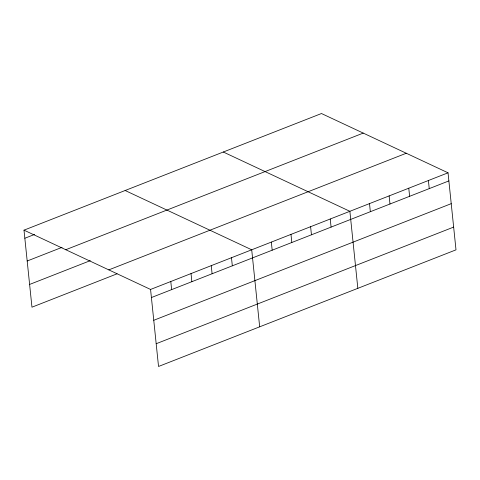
<?xml version="1.0" encoding="UTF-8"?>
<svg xmlns="http://www.w3.org/2000/svg" width="480" height="480" viewBox="0 0 480 480"><rect width="100%" height="100%" fill="white"/><g stroke="black" fill="none" stroke-linecap="round" stroke-linejoin="round"><path stroke-width="0.72" d="M24 230.16L321.468 113.526L448.038 172.812L456 249.84L158.532 366.474L150.57 289.446L24 230.16L31.962 307.188L117.054 273.822M24.84 238.26L34.602 234.432M27.186 261.006L62.064 247.332M65.766 249.726L363.24 133.092M29.61 284.442L90.294 260.646M108.804 269.88L406.272 153.246M150.57 289.446L448.038 172.812M151.41 297.552L448.878 180.918M153.756 320.292L451.23 203.664M156.18 343.728L453.648 227.094M223.302 152.016L349.878 211.302L357.834 288.33M125.142 190.506L251.712 249.792L259.668 326.82M428.406 180.51L429.246 188.616M408.774 188.208L409.614 196.314M389.142 195.906L389.976 204.012M369.51 203.604L370.344 211.71M330.24 219L331.08 227.1M310.608 226.698L311.448 234.798M290.976 234.396L291.816 242.496M271.344 242.094L272.178 250.194M231.48 257.724L232.32 265.824M211.254 265.656L212.094 273.756M191.028 273.582L191.862 281.688M170.796 281.514L171.636 289.62"/></g></svg>
